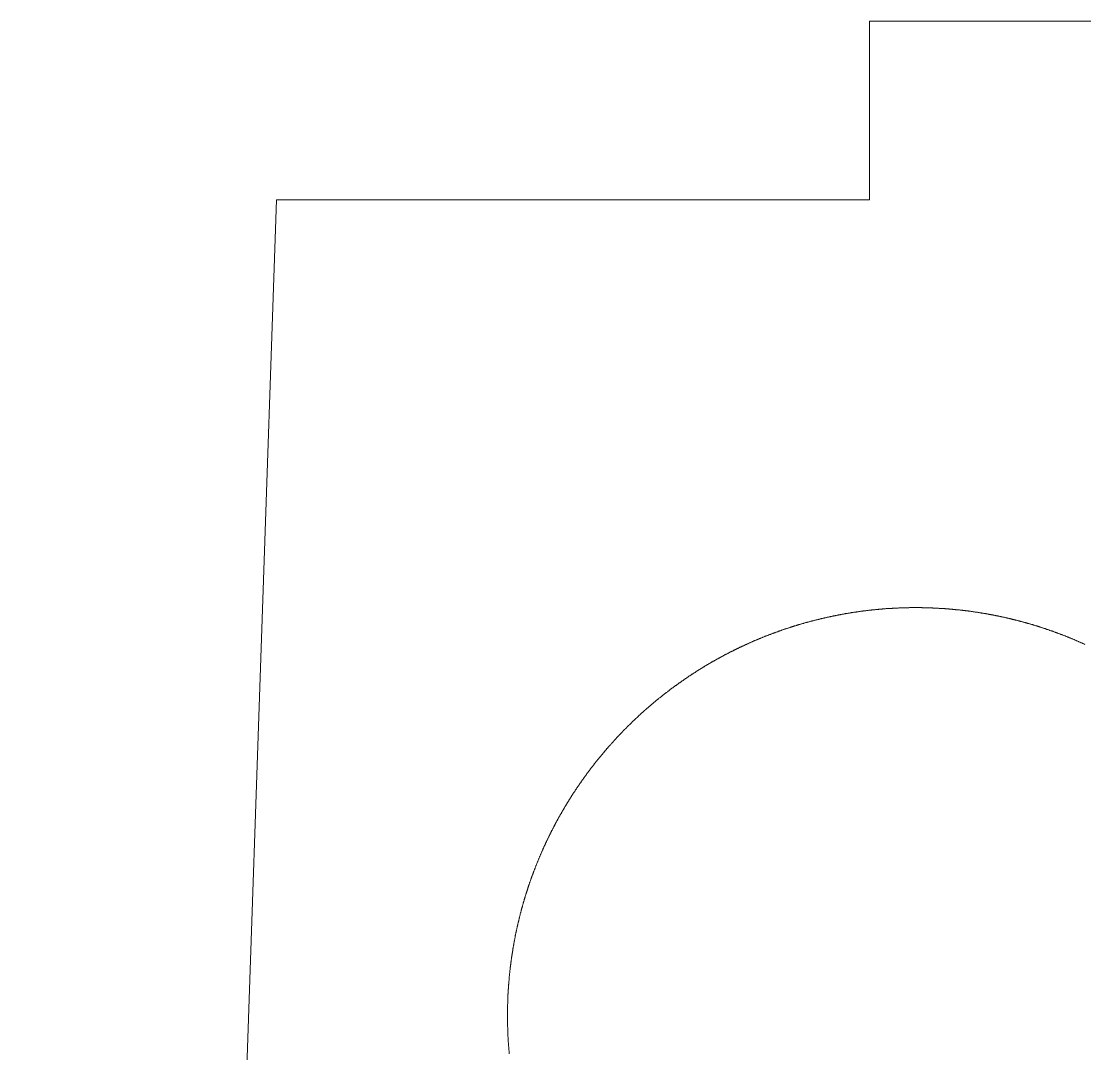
# Model space of a CAD drawing. Header units: millimetres. Extents: x -1000 to 1437, y -200 to 1019.
# Drawn here: x 694.5 to 798.7, y 702.7 to 804 of the extents above; entities that cross this region are included whole.
import ezdxf

# ---------------------------------------------------------------- set-up
doc = ezdxf.new("R2010")
doc.units = ezdxf.units.MM
doc.layers.get('0').update_dxf_attribs({"linetype": 'CONTINUOUS', "lineweight": 5, "true_color": 0xffffff})

# ---------------------------------------------------------------- blocks, each defined once
blk = doc.blocks.new('PAD004_CS')
at = {"color": 0}
for p, q in [((-750, -46.88), (-750, -116.88)), ((-750, -116.88), (-732.5, -116.88)), ((-732.5, -116.88), (-732.5, -175)), ((-732.5, -175), (0, -200))]:
    blk.add_line(p, q, dxfattribs=at)
blk.add_lwpolyline([(-648.74, -152.17), (-648.79, -152.18), (-648.84, -152.18), (-648.89, -152.19), (-648.94, -152.19), (-648.99, -152.2), (-649.04, -152.2), (-649.09, -152.21), (-649.14, -152.21), (-649.19, -152.21), (-649.24, -152.22), (-649.29, -152.22), (-649.34, -152.23), (-649.39, -152.23), (-649.44, -152.23), (-649.49, -152.24), (-649.54, -152.24), (-649.59, -152.24), (-649.64, -152.25), (-649.69, -152.25), (-649.74, -152.26), (-649.79, -152.26), (-649.84, -152.26), (-649.89, -152.27), (-649.94, -152.27), (-649.99, -152.27), (-650.04, -152.27), (-650.09, -152.28), (-650.14, -152.28), (-650.19, -152.28), (-650.24, -152.29), (-650.29, -152.29), (-650.34, -152.29), (-650.39, -152.29), (-650.44, -152.3), (-650.49, -152.3), (-650.54, -152.3), (-650.59, -152.31), (-650.64, -152.31), (-650.69, -152.31), (-650.74, -152.31), (-650.79, -152.31), (-650.84, -152.32), (-650.89, -152.32), (-650.94, -152.32), (-650.99, -152.32), (-651.04, -152.32), (-651.09, -152.33), (-651.14, -152.33), (-651.19, -152.33), (-651.24, -152.33), (-651.29, -152.33), (-651.34, -152.33), (-651.39, -152.34), (-651.44, -152.34), (-651.49, -152.34), (-651.54, -152.34), (-651.59, -152.34), (-651.64, -152.34), (-651.69, -152.34), (-651.74, -152.34), (-651.79, -152.34), (-651.84, -152.35), (-651.89, -152.35), (-651.94, -152.35), (-651.99, -152.35), (-652.04, -152.35), (-652.09, -152.35), (-652.14, -152.35), (-652.19, -152.35), (-652.24, -152.35), (-652.29, -152.35), (-652.34, -152.35), (-652.39, -152.35), (-652.44, -152.35), (-652.49, -152.35), (-652.54, -152.35), (-652.59, -152.35), (-652.64, -152.35), (-652.69, -152.35), (-652.74, -152.35), (-652.79, -152.35), (-652.84, -152.35), (-652.89, -152.35), (-652.94, -152.35), (-652.99, -152.35), (-653.04, -152.35), (-653.09, -152.35), (-653.14, -152.35), (-653.19, -152.34), (-653.24, -152.34), (-653.29, -152.34), (-653.34, -152.34), (-653.39, -152.34), (-653.44, -152.34), (-653.49, -152.34), (-653.54, -152.34), (-653.59, -152.34), (-653.64, -152.33), (-653.69, -152.33), (-653.74, -152.33), (-653.79, -152.33), (-653.84, -152.33), (-653.89, -152.33), (-653.94, -152.33), (-653.99, -152.32), (-654.04, -152.32), (-654.09, -152.32), (-654.14, -152.32), (-654.19, -152.32), (-654.24, -152.31), (-654.29, -152.31), (-654.34, -152.31), (-654.39, -152.31), (-654.44, -152.3), (-654.49, -152.3), (-654.54, -152.3), (-654.59, -152.3), (-654.64, -152.29), (-654.69, -152.29), (-654.74, -152.29), (-654.79, -152.29), (-654.83, -152.28), (-654.88, -152.28), (-654.93, -152.28), (-654.98, -152.27), (-655.03, -152.27), (-655.08, -152.27), (-655.13, -152.26), (-655.18, -152.26), (-655.23, -152.26), (-655.28, -152.25), (-655.33, -152.25), (-655.38, -152.25), (-655.43, -152.24), (-655.48, -152.24), (-655.53, -152.24), (-655.58, -152.23), (-655.63, -152.23), (-655.68, -152.22), (-655.73, -152.22), (-655.78, -152.22), (-655.83, -152.21), (-655.88, -152.21), (-655.93, -152.2), (-655.98, -152.2), (-656.03, -152.19), (-656.08, -152.19), (-656.13, -152.19), (-656.18, -152.18), (-656.23, -152.18), (-656.28, -152.17), (-656.33, -152.17), (-656.38, -152.16), (-656.43, -152.16), (-656.48, -152.15), (-656.53, -152.15), (-656.58, -152.14), (-656.63, -152.14), (-656.68, -152.13), (-656.73, -152.13), (-656.78, -152.12), (-656.83, -152.12), (-656.88, -152.11), (-656.93, -152.11), (-656.98, -152.1), (-657.03, -152.09), (-657.08, -152.09), (-657.13, -152.08), (-657.18, -152.08), (-657.23, -152.07), (-657.27, -152.06), (-657.32, -152.06), (-657.37, -152.05), (-657.42, -152.05), (-657.47, -152.04), (-657.52, -152.03), (-657.57, -152.03), (-657.62, -152.02), (-657.67, -152.02), (-657.72, -152.01), (-657.77, -152), (-657.82, -152), (-657.87, -151.99), (-657.92, -151.98), (-657.97, -151.98), (-658.02, -151.97), (-658.07, -151.96), (-658.12, -151.95), (-658.17, -151.95), (-658.22, -151.94), (-658.27, -151.93), (-658.32, -151.93), (-658.37, -151.92), (-658.41, -151.91), (-658.46, -151.9), (-658.51, -151.9), (-658.56, -151.89), (-658.61, -151.88), (-658.66, -151.87), (-658.71, -151.87), (-658.76, -151.86), (-658.81, -151.85), (-658.86, -151.84), (-658.91, -151.83), (-658.96, -151.83), (-659.01, -151.82), (-659.06, -151.81), (-659.11, -151.8), (-659.16, -151.79), (-659.2, -151.78), (-659.25, -151.78), (-659.3, -151.77), (-659.35, -151.76), (-659.4, -151.75), (-659.45, -151.74), (-659.5, -151.73), (-659.55, -151.72), (-659.6, -151.72), (-659.65, -151.71), (-659.7, -151.7), (-659.75, -151.69), (-659.8, -151.68), (-659.84, -151.67), (-659.89, -151.66), (-659.94, -151.65), (-659.99, -151.64), (-660.04, -151.63), (-660.09, -151.62), (-660.14, -151.61), (-660.19, -151.61), (-660.24, -151.6), (-660.29, -151.59), (-660.34, -151.58), (-660.38, -151.57), (-660.43, -151.56), (-660.48, -151.55), (-660.53, -151.54), (-660.58, -151.53), (-660.63, -151.52), (-660.68, -151.51), (-660.73, -151.5), (-660.78, -151.49), (-660.82, -151.47), (-660.87, -151.46), (-660.92, -151.45), (-660.97, -151.44), (-661.02, -151.43), (-661.07, -151.42), (-661.12, -151.41), (-661.17, -151.4), (-661.22, -151.39), (-661.26, -151.38), (-661.31, -151.37), (-661.36, -151.36), (-661.41, -151.35), (-661.46, -151.33), (-661.51, -151.32), (-661.56, -151.31), (-661.61, -151.3), (-661.65, -151.29), (-661.7, -151.28), (-661.75, -151.27), (-661.8, -151.25), (-661.85, -151.24), (-661.9, -151.23), (-661.95, -151.22), (-661.99, -151.21), (-662.04, -151.2), (-662.09, -151.18), (-662.14, -151.17), (-662.19, -151.16), (-662.24, -151.15), (-662.29, -151.14), (-662.33, -151.12), (-662.38, -151.11), (-662.43, -151.1), (-662.48, -151.09), (-662.53, -151.07), (-662.58, -151.06), (-662.62, -151.05), (-662.67, -151.04), (-662.72, -151.02), (-662.77, -151.01), (-662.82, -151), (-662.87, -150.98), (-662.91, -150.97), (-662.96, -150.96), (-663.01, -150.95), (-663.06, -150.93), (-663.11, -150.92), (-663.16, -150.91), (-663.2, -150.89), (-663.25, -150.88), (-663.3, -150.87), (-663.35, -150.85), (-663.4, -150.84), (-663.44, -150.82), (-663.49, -150.81), (-663.54, -150.8), (-663.59, -150.78), (-663.64, -150.77), (-663.69, -150.76), (-663.73, -150.74), (-663.78, -150.73), (-663.83, -150.71), (-663.88, -150.7), (-663.92, -150.68), (-663.97, -150.67), (-664.02, -150.66), (-664.07, -150.64), (-664.12, -150.63), (-664.16, -150.61), (-664.21, -150.6), (-664.26, -150.58), (-664.31, -150.57), (-664.36, -150.55), (-664.4, -150.54), (-664.45, -150.52), (-664.5, -150.51), (-664.55, -150.49), (-664.59, -150.48), (-664.64, -150.46), (-664.69, -150.45), (-664.74, -150.43), (-664.78, -150.42), (-664.83, -150.4), (-664.88, -150.39), (-664.93, -150.37), (-664.97, -150.36), (-665.02, -150.34), (-665.07, -150.32), (-665.12, -150.31), (-665.16, -150.29), (-665.21, -150.28), (-665.26, -150.26), (-665.31, -150.25), (-665.35, -150.23), (-665.4, -150.21), (-665.45, -150.2), (-665.5, -150.18), (-665.54, -150.16), (-665.59, -150.15), (-665.64, -150.13), (-665.69, -150.12), (-665.73, -150.1), (-665.78, -150.08), (-665.83, -150.07), (-665.87, -150.05), (-665.92, -150.03), (-665.97, -150.02), (-666.01, -150), (-666.06, -149.98), (-666.11, -149.96), (-666.16, -149.95), (-666.2, -149.93), (-666.25, -149.91), (-666.3, -149.9), (-666.34, -149.88), (-666.39, -149.86), (-666.44, -149.84), (-666.48, -149.83), (-666.53, -149.81), (-666.58, -149.79), (-666.62, -149.77), (-666.67, -149.76), (-666.72, -149.74), (-666.77, -149.72), (-666.81, -149.7), (-666.86, -149.68), (-666.91, -149.67), (-666.95, -149.65), (-667, -149.63), (-667.05, -149.61), (-667.09, -149.59), (-667.14, -149.58), (-667.18, -149.56), (-667.23, -149.54), (-667.28, -149.52), (-667.32, -149.5), (-667.37, -149.48), (-667.42, -149.47), (-667.46, -149.45), (-667.51, -149.43), (-667.56, -149.41), (-667.6, -149.39), (-667.65, -149.37), (-667.69, -149.35), (-667.74, -149.33), (-667.79, -149.31), (-667.83, -149.3), (-667.88, -149.28), (-667.93, -149.26), (-667.97, -149.24), (-668.02, -149.22), (-668.06, -149.2), (-668.11, -149.18), (-668.16, -149.16), (-668.2, -149.14), (-668.25, -149.12), (-668.29, -149.1), (-668.34, -149.08), (-668.39, -149.06), (-668.43, -149.04), (-668.48, -149.02), (-668.52, -149), (-668.57, -148.98), (-668.62, -148.96), (-668.66, -148.94), (-668.71, -148.92), (-668.75, -148.9), (-668.8, -148.88), (-668.84, -148.86), (-668.89, -148.84), (-668.93, -148.82), (-668.98, -148.8), (-669.03, -148.78), (-669.07, -148.76), (-669.12, -148.74), (-669.16, -148.72), (-669.21, -148.69), (-669.25, -148.67), (-669.3, -148.65), (-669.34, -148.63), (-669.39, -148.61), (-669.43, -148.59), (-669.48, -148.57), (-669.53, -148.55), (-669.57, -148.53), (-669.62, -148.5), (-669.66, -148.48), (-669.71, -148.46), (-669.75, -148.44), (-669.8, -148.42), (-669.84, -148.4), (-669.89, -148.37), (-669.93, -148.35), (-669.98, -148.33), (-670.02, -148.31), (-670.07, -148.29), (-670.11, -148.27), (-670.16, -148.24), (-670.2, -148.22), (-670.25, -148.2), (-670.29, -148.18), (-670.34, -148.15), (-670.38, -148.13), (-670.42, -148.11), (-670.47, -148.09), (-670.51, -148.06), (-670.56, -148.04), (-670.6, -148.02), (-670.65, -148), (-670.69, -147.97), (-670.74, -147.95), (-670.78, -147.93), (-670.83, -147.91), (-670.87, -147.88), (-670.91, -147.86), (-670.96, -147.84), (-671, -147.81), (-671.05, -147.79), (-671.09, -147.77), (-671.14, -147.74), (-671.18, -147.72), (-671.22, -147.7), (-671.27, -147.67), (-671.31, -147.65), (-671.36, -147.63), (-671.4, -147.6), (-671.45, -147.58), (-671.49, -147.56), (-671.53, -147.53), (-671.58, -147.51), (-671.62, -147.48), (-671.66, -147.46), (-671.71, -147.44), (-671.75, -147.41), (-671.8, -147.39), (-671.84, -147.36), (-671.88, -147.34), (-671.93, -147.32), (-671.97, -147.29), (-672.02, -147.27), (-672.06, -147.24), (-672.1, -147.22), (-672.15, -147.19), (-672.19, -147.17), (-672.23, -147.14), (-672.28, -147.12), (-672.32, -147.1), (-672.36, -147.07), (-672.41, -147.05), (-672.45, -147.02), (-672.49, -147), (-672.54, -146.97), (-672.58, -146.95), (-672.62, -146.92), (-672.67, -146.9), (-672.71, -146.87), (-672.75, -146.84), (-672.8, -146.82), (-672.84, -146.79), (-672.88, -146.77), (-672.92, -146.74), (-672.97, -146.72), (-673.01, -146.69), (-673.05, -146.67), (-673.1, -146.64), (-673.14, -146.61), (-673.18, -146.59), (-673.23, -146.56), (-673.27, -146.54), (-673.31, -146.51), (-673.35, -146.49), (-673.4, -146.46), (-673.44, -146.43), (-673.48, -146.41), (-673.52, -146.38), (-673.57, -146.35), (-673.61, -146.33), (-673.65, -146.3), (-673.69, -146.27), (-673.74, -146.25), (-673.78, -146.22), (-673.82, -146.2), (-673.86, -146.17), (-673.91, -146.14), (-673.95, -146.11), (-673.99, -146.09), (-674.03, -146.06), (-674.07, -146.03), (-674.12, -146.01), (-674.16, -145.98), (-674.2, -145.95), (-674.24, -145.93), (-674.28, -145.9), (-674.33, -145.87), (-674.37, -145.84), (-674.41, -145.82), (-674.45, -145.79), (-674.49, -145.76), (-674.53, -145.73), (-674.58, -145.71), (-674.62, -145.68), (-674.66, -145.65), (-674.7, -145.62), (-674.74, -145.6), (-674.78, -145.57), (-674.83, -145.54), (-674.87, -145.51), (-674.91, -145.48), (-674.95, -145.46), (-674.99, -145.43), (-675.03, -145.4), (-675.07, -145.37), (-675.12, -145.34), (-675.16, -145.32), (-675.2, -145.29), (-675.24, -145.26), (-675.28, -145.23), (-675.32, -145.2), (-675.36, -145.17), (-675.4, -145.14), (-675.44, -145.12), (-675.49, -145.09), (-675.53, -145.06), (-675.57, -145.03), (-675.61, -145), (-675.65, -144.97), (-675.69, -144.94), (-675.73, -144.91), (-675.77, -144.88), (-675.81, -144.86), (-675.85, -144.83), (-675.89, -144.8), (-675.93, -144.77), (-675.97, -144.74), (-676.01, -144.71), (-676.05, -144.68), (-676.1, -144.65), (-676.14, -144.62), (-676.18, -144.59), (-676.22, -144.56), (-676.26, -144.53), (-676.3, -144.5), (-676.34, -144.47), (-676.38, -144.44), (-676.42, -144.41), (-676.46, -144.38), (-676.5, -144.35), (-676.54, -144.32), (-676.58, -144.29), (-676.62, -144.26), (-676.66, -144.23), (-676.7, -144.2), (-676.74, -144.17), (-676.78, -144.14), (-676.82, -144.11), (-676.86, -144.08), (-676.9, -144.05), (-676.93, -144.02), (-676.97, -143.99), (-677.01, -143.96), (-677.05, -143.93), (-677.09, -143.9), (-677.13, -143.87), (-677.17, -143.84), (-677.21, -143.81), (-677.25, -143.77), (-677.29, -143.74), (-677.33, -143.71), (-677.37, -143.68), (-677.41, -143.65), (-677.45, -143.62), (-677.49, -143.59), (-677.52, -143.56), (-677.56, -143.53), (-677.6, -143.49), (-677.64, -143.46), (-677.68, -143.43), (-677.72, -143.4), (-677.76, -143.37), (-677.8, -143.34), (-677.84, -143.3), (-677.87, -143.27), (-677.91, -143.24), (-677.95, -143.21), (-677.99, -143.18), (-678.03, -143.15), (-678.07, -143.11), (-678.1, -143.08), (-678.14, -143.05), (-678.18, -143.02), (-678.22, -142.99), (-678.26, -142.95), (-678.3, -142.92), (-678.33, -142.89), (-678.37, -142.86), (-678.41, -142.82), (-678.45, -142.79), (-678.49, -142.76), (-678.53, -142.73), (-678.56, -142.69), (-678.6, -142.66), (-678.64, -142.63), (-678.68, -142.6), (-678.71, -142.56), (-678.75, -142.53), (-678.79, -142.5), (-678.83, -142.47), (-678.87, -142.43), (-678.9, -142.4), (-678.94, -142.37), (-678.98, -142.33), (-679.02, -142.3), (-679.05, -142.27), (-679.09, -142.23), (-679.13, -142.2), (-679.16, -142.17), (-679.2, -142.13), (-679.24, -142.1), (-679.28, -142.07), (-679.31, -142.03), (-679.35, -142), (-679.39, -141.97), (-679.42, -141.93), (-679.46, -141.9), (-679.5, -141.87), (-679.54, -141.83), (-679.57, -141.8), (-679.61, -141.76), (-679.65, -141.73), (-679.68, -141.7), (-679.72, -141.66), (-679.76, -141.63), (-679.79, -141.59), (-679.83, -141.56), (-679.87, -141.53), (-679.9, -141.49), (-679.94, -141.46), (-679.97, -141.42), (-680.01, -141.39), (-680.05, -141.35), (-680.08, -141.32), (-680.12, -141.28), (-680.16, -141.25), (-680.19, -141.22), (-680.23, -141.18), (-680.26, -141.15), (-680.3, -141.11), (-680.34, -141.08), (-680.37, -141.04), (-680.41, -141.01), (-680.44, -140.97), (-680.48, -140.94), (-680.51, -140.9), (-680.55, -140.87), (-680.59, -140.83), (-680.62, -140.8), (-680.66, -140.76), (-680.69, -140.73), (-680.73, -140.69), (-680.76, -140.66), (-680.8, -140.62), (-680.83, -140.59), (-680.87, -140.55), (-680.9, -140.51), (-680.94, -140.48), (-680.97, -140.44), (-681.01, -140.41), (-681.04, -140.37), (-681.08, -140.34), (-681.11, -140.3), (-681.15, -140.26), (-681.18, -140.23), (-681.22, -140.19), (-681.25, -140.16), (-681.29, -140.12), (-681.32, -140.09), (-681.36, -140.05), (-681.39, -140.01), (-681.43, -139.98), (-681.46, -139.94), (-681.5, -139.9), (-681.53, -139.87), (-681.57, -139.83), (-681.6, -139.8), (-681.63, -139.76), (-681.67, -139.72), (-681.7, -139.69), (-681.74, -139.65), (-681.77, -139.61), (-681.8, -139.58), (-681.84, -139.54), (-681.87, -139.5), (-681.91, -139.47), (-681.94, -139.43), (-681.97, -139.39), (-682.01, -139.36), (-682.04, -139.32), (-682.08, -139.28), (-682.11, -139.25), (-682.14, -139.21), (-682.18, -139.17), (-682.21, -139.13), (-682.24, -139.1), (-682.28, -139.06), (-682.31, -139.02), (-682.34, -138.99), (-682.38, -138.95), (-682.41, -138.91), (-682.44, -138.87), (-682.48, -138.84), (-682.51, -138.8), (-682.54, -138.76), (-682.58, -138.72), (-682.61, -138.69), (-682.64, -138.65), (-682.67, -138.61), (-682.71, -138.57), (-682.74, -138.53), (-682.77, -138.5), (-682.8, -138.46), (-682.84, -138.42), (-682.87, -138.38), (-682.9, -138.34), (-682.93, -138.31), (-682.97, -138.27), (-683, -138.23), (-683.03, -138.19), (-683.06, -138.15), (-683.1, -138.12), (-683.13, -138.08), (-683.16, -138.04), (-683.19, -138), (-683.22, -137.96), (-683.26, -137.92), (-683.29, -137.89), (-683.32, -137.85), (-683.35, -137.81), (-683.38, -137.77), (-683.42, -137.73), (-683.45, -137.69), (-683.48, -137.65), (-683.51, -137.62), (-683.54, -137.58), (-683.57, -137.54), (-683.61, -137.5), (-683.64, -137.46), (-683.67, -137.42), (-683.7, -137.38), (-683.73, -137.34), (-683.76, -137.3), (-683.79, -137.27), (-683.82, -137.23), (-683.86, -137.19), (-683.89, -137.15), (-683.92, -137.11), (-683.95, -137.07), (-683.98, -137.03), (-684.01, -136.99), (-684.04, -136.95), (-684.07, -136.91), (-684.1, -136.87), (-684.13, -136.83), (-684.16, -136.79), (-684.19, -136.75), (-684.22, -136.71), (-684.26, -136.67), (-684.29, -136.63), (-684.32, -136.59), (-684.35, -136.55), (-684.38, -136.51), (-684.41, -136.48), (-684.44, -136.44), (-684.47, -136.4), (-684.5, -136.36), (-684.53, -136.32), (-684.56, -136.28), (-684.59, -136.24), (-684.62, -136.19), (-684.65, -136.15), (-684.68, -136.11), (-684.71, -136.07), (-684.74, -136.03), (-684.76, -135.99), (-684.79, -135.95), (-684.82, -135.91), (-684.85, -135.87), (-684.88, -135.83), (-684.91, -135.79), (-684.94, -135.75), (-684.97, -135.71), (-685, -135.67), (-685.03, -135.63), (-685.06, -135.59), (-685.09, -135.55), (-685.12, -135.51), (-685.14, -135.47), (-685.17, -135.43), (-685.2, -135.38), (-685.23, -135.34), (-685.26, -135.3), (-685.29, -135.26), (-685.32, -135.22), (-685.35, -135.18), (-685.37, -135.14), (-685.4, -135.1), (-685.43, -135.06), (-685.46, -135.02), (-685.49, -134.97), (-685.52, -134.93), (-685.54, -134.89), (-685.57, -134.85), (-685.6, -134.81), (-685.63, -134.77), (-685.66, -134.73), (-685.68, -134.68), (-685.71, -134.64), (-685.74, -134.6), (-685.77, -134.56), (-685.8, -134.52), (-685.82, -134.48), (-685.85, -134.44), (-685.88, -134.39), (-685.91, -134.35), (-685.93, -134.31), (-685.96, -134.27), (-685.99, -134.23), (-686.02, -134.18), (-686.04, -134.14), (-686.07, -134.1), (-686.1, -134.06), (-686.12, -134.02), (-686.15, -133.97), (-686.18, -133.93), (-686.21, -133.89), (-686.23, -133.85), (-686.26, -133.81), (-686.29, -133.76), (-686.31, -133.72), (-686.34, -133.68), (-686.37, -133.64), (-686.39, -133.59), (-686.42, -133.55), (-686.45, -133.51), (-686.47, -133.47), (-686.5, -133.42), (-686.52, -133.38), (-686.55, -133.34), (-686.58, -133.3), (-686.6, -133.25), (-686.63, -133.21), (-686.66, -133.17), (-686.68, -133.13), (-686.71, -133.08), (-686.73, -133.04), (-686.76, -133), (-686.78, -132.96), (-686.81, -132.91), (-686.84, -132.87), (-686.86, -132.83), (-686.89, -132.78), (-686.91, -132.74), (-686.94, -132.7), (-686.96, -132.65), (-686.99, -132.61), (-687.01, -132.57), (-687.04, -132.53), (-687.06, -132.48), (-687.09, -132.44), (-687.12, -132.4), (-687.14, -132.35), (-687.17, -132.31), (-687.19, -132.27), (-687.21, -132.22), (-687.24, -132.18), (-687.26, -132.14), (-687.29, -132.09), (-687.31, -132.05), (-687.34, -132), (-687.36, -131.96), (-687.39, -131.92), (-687.41, -131.87), (-687.44, -131.83), (-687.46, -131.79), (-687.48, -131.74), (-687.51, -131.7), (-687.53, -131.66), (-687.56, -131.61), (-687.58, -131.57), (-687.61, -131.52), (-687.63, -131.48), (-687.65, -131.44), (-687.68, -131.39), (-687.7, -131.35), (-687.72, -131.3), (-687.75, -131.26), (-687.77, -131.22), (-687.8, -131.17), (-687.82, -131.13), (-687.84, -131.08), (-687.87, -131.04), (-687.89, -131), (-687.91, -130.95), (-687.94, -130.91), (-687.96, -130.86), (-687.98, -130.82), (-688, -130.77), (-688.03, -130.73), (-688.05, -130.68), (-688.07, -130.64), (-688.1, -130.6), (-688.12, -130.55), (-688.14, -130.51), (-688.16, -130.46), (-688.19, -130.42), (-688.21, -130.37), (-688.23, -130.33), (-688.25, -130.28), (-688.28, -130.24), (-688.3, -130.19), (-688.32, -130.15), (-688.34, -130.1), (-688.37, -130.06), (-688.39, -130.02), (-688.41, -129.97), (-688.43, -129.93), (-688.45, -129.88), (-688.48, -129.84), (-688.5, -129.79), (-688.52, -129.75), (-688.54, -129.7), (-688.56, -129.66), (-688.58, -129.61), (-688.61, -129.57), (-688.63, -129.52), (-688.65, -129.47), (-688.67, -129.43), (-688.69, -129.38), (-688.71, -129.34), (-688.73, -129.29), (-688.76, -129.25), (-688.78, -129.2), (-688.8, -129.16), (-688.82, -129.11), (-688.84, -129.07), (-688.86, -129.02), (-688.88, -128.98), (-688.9, -128.93), (-688.92, -128.89), (-688.94, -128.84), (-688.96, -128.79), (-688.98, -128.75), (-689, -128.7), (-689.03, -128.66), (-689.05, -128.61), (-689.07, -128.57), (-689.09, -128.52), (-689.11, -128.47), (-689.13, -128.43), (-689.15, -128.38), (-689.17, -128.34), (-689.19, -128.29), (-689.21, -128.25), (-689.23, -128.2), (-689.25, -128.15), (-689.27, -128.11), (-689.29, -128.06), (-689.31, -128.02), (-689.32, -127.97), (-689.34, -127.92), (-689.36, -127.88), (-689.38, -127.83), (-689.4, -127.79), (-689.42, -127.74), (-689.44, -127.69), (-689.46, -127.65), (-689.48, -127.6), (-689.5, -127.55), (-689.52, -127.51), (-689.54, -127.46), (-689.55, -127.42), (-689.57, -127.37), (-689.59, -127.32), (-689.61, -127.28), (-689.63, -127.23), (-689.65, -127.18), (-689.67, -127.14), (-689.69, -127.09), (-689.7, -127.04), (-689.72, -127), (-689.74, -126.95), (-689.76, -126.9), (-689.78, -126.86), (-689.79, -126.81), (-689.81, -126.76), (-689.83, -126.72), (-689.85, -126.67), (-689.87, -126.62), (-689.88, -126.58), (-689.9, -126.53), (-689.92, -126.48), (-689.94, -126.44), (-689.96, -126.39), (-689.97, -126.34), (-689.99, -126.3), (-690.01, -126.25), (-690.02, -126.2), (-690.04, -126.16), (-690.06, -126.11), (-690.08, -126.06), (-690.09, -126.02), (-690.11, -125.97), (-690.13, -125.92), (-690.14, -125.87), (-690.16, -125.83), (-690.18, -125.78), (-690.19, -125.73), (-690.21, -125.69), (-690.23, -125.64), (-690.24, -125.59), (-690.26, -125.54), (-690.28, -125.5), (-690.29, -125.45), (-690.31, -125.4), (-690.33, -125.36), (-690.34, -125.31), (-690.36, -125.26), (-690.38, -125.21), (-690.39, -125.17), (-690.41, -125.12), (-690.42, -125.07), (-690.44, -125.02), (-690.46, -124.98), (-690.47, -124.93), (-690.49, -124.88), (-690.5, -124.83), (-690.52, -124.79), (-690.53, -124.74), (-690.55, -124.69), (-690.56, -124.64), (-690.58, -124.6), (-690.59, -124.55), (-690.61, -124.5), (-690.63, -124.45), (-690.64, -124.41), (-690.66, -124.36), (-690.67, -124.31), (-690.69, -124.26), (-690.7, -124.22), (-690.71, -124.17), (-690.73, -124.12), (-690.74, -124.07), (-690.76, -124.02), (-690.77, -123.98), (-690.79, -123.93), (-690.8, -123.88), (-690.82, -123.83), (-690.83, -123.78), (-690.85, -123.74), (-690.86, -123.69), (-690.87, -123.64), (-690.89, -123.59), (-690.9, -123.54), (-690.92, -123.5), (-690.93, -123.45), (-690.94, -123.4), (-690.96, -123.35), (-690.97, -123.3), (-690.98, -123.26), (-691, -123.21), (-691.01, -123.16), (-691.03, -123.11), (-691.04, -123.06), (-691.05, -123.02), (-691.07, -122.97), (-691.08, -122.92), (-691.09, -122.87), (-691.1, -122.82), (-691.12, -122.77), (-691.13, -122.73), (-691.14, -122.68), (-691.16, -122.63), (-691.17, -122.58), (-691.18, -122.53), (-691.2, -122.48), (-691.21, -122.44), (-691.22, -122.39), (-691.23, -122.34), (-691.25, -122.29), (-691.26, -122.24), (-691.27, -122.19), (-691.28, -122.15), (-691.29, -122.1), (-691.31, -122.05), (-691.32, -122), (-691.33, -121.95), (-691.34, -121.9), (-691.35, -121.85), (-691.37, -121.81), (-691.38, -121.76), (-691.39, -121.71), (-691.4, -121.66), (-691.41, -121.61), (-691.42, -121.56), (-691.44, -121.51), (-691.45, -121.47), (-691.46, -121.42), (-691.47, -121.37), (-691.48, -121.32), (-691.49, -121.27), (-691.5, -121.22), (-691.51, -121.17), (-691.53, -121.12), (-691.54, -121.08), (-691.55, -121.03), (-691.56, -120.98), (-691.57, -120.93), (-691.58, -120.88), (-691.59, -120.83), (-691.6, -120.78), (-691.61, -120.73), (-691.62, -120.68), (-691.63, -120.64), (-691.64, -120.59), (-691.65, -120.54), (-691.66, -120.49), (-691.67, -120.44), (-691.68, -120.39), (-691.69, -120.34), (-691.7, -120.29), (-691.71, -120.24), (-691.72, -120.2), (-691.73, -120.15), (-691.74, -120.1), (-691.75, -120.05), (-691.76, -120), (-691.77, -119.95), (-691.78, -119.9), (-691.79, -119.85), (-691.8, -119.8), (-691.81, -119.75), (-691.82, -119.7), (-691.83, -119.66), (-691.84, -119.61), (-691.85, -119.56), (-691.85, -119.51), (-691.86, -119.46), (-691.87, -119.41), (-691.88, -119.36), (-691.89, -119.31), (-691.9, -119.26), (-691.91, -119.21), (-691.92, -119.16), (-691.92, -119.11), (-691.93, -119.06), (-691.94, -119.02), (-691.95, -118.97), (-691.96, -118.92), (-691.97, -118.87), (-691.97, -118.82), (-691.98, -118.77), (-691.99, -118.72), (-692, -118.67), (-692.01, -118.62), (-692.01, -118.57), (-692.02, -118.52), (-692.03, -118.47), (-692.04, -118.42), (-692.04, -118.37), (-692.05, -118.32), (-692.06, -118.27), (-692.07, -118.23), (-692.07, -118.18), (-692.08, -118.13), (-692.09, -118.08), (-692.1, -118.03), (-692.1, -117.98), (-692.11, -117.93), (-692.12, -117.88), (-692.12, -117.83), (-692.13, -117.78), (-692.14, -117.73), (-692.14, -117.68), (-692.15, -117.63), (-692.16, -117.58), (-692.16, -117.53), (-692.17, -117.48), (-692.18, -117.43), (-692.18, -117.38), (-692.19, -117.33), (-692.19, -117.28), (-692.2, -117.23), (-692.21, -117.18), (-692.21, -117.13), (-692.22, -117.09), (-692.22, -117.04), (-692.23, -116.99), (-692.24, -116.94), (-692.24, -116.89), (-692.25, -116.84), (-692.25, -116.79), (-692.26, -116.74), (-692.26, -116.69), (-692.27, -116.64), (-692.27, -116.59), (-692.28, -116.54), (-692.29, -116.49), (-692.29, -116.44), (-692.3, -116.39), (-692.3, -116.34), (-692.31, -116.29), (-692.31, -116.24), (-692.32, -116.19), (-692.32, -116.14), (-692.32, -116.09), (-692.33, -116.04), (-692.33, -115.99), (-692.34, -115.94), (-692.34, -115.89), (-692.35, -115.84), (-692.35, -115.79), (-692.36, -115.74), (-692.36, -115.69), (-692.36, -115.64), (-692.37, -115.59), (-692.37, -115.54), (-692.38, -115.49), (-692.38, -115.44), (-692.38, -115.39), (-692.39, -115.34), (-692.39, -115.29), (-692.4, -115.24), (-692.4, -115.19), (-692.4, -115.14), (-692.41, -115.09), (-692.41, -115.04), (-692.41, -114.99), (-692.42, -114.94), (-692.42, -114.89), (-692.42, -114.84), (-692.43, -114.79), (-692.43, -114.74), (-692.43, -114.7), (-692.43, -114.65), (-692.44, -114.6), (-692.44, -114.55), (-692.44, -114.5), (-692.45, -114.45), (-692.45, -114.4), (-692.45, -114.35), (-692.45, -114.3), (-692.46, -114.25), (-692.46, -114.2), (-692.46, -114.15), (-692.46, -114.1), (-692.46, -114.05), (-692.47, -114), (-692.47, -113.95), (-692.47, -113.9), (-692.47, -113.85), (-692.47, -113.8), (-692.48, -113.75), (-692.48, -113.7), (-692.48, -113.65), (-692.48, -113.6), (-692.48, -113.55), (-692.48, -113.5), (-692.48, -113.45), (-692.49, -113.4), (-692.49, -113.35), (-692.49, -113.3), (-692.49, -113.25), (-692.49, -113.2), (-692.49, -113.15), (-692.49, -113.1), (-692.49, -113.05), (-692.49, -113), (-692.5, -112.95), (-692.5, -112.9), (-692.5, -112.85), (-692.5, -112.8), (-692.5, -112.75), (-692.5, -112.7), (-692.5, -112.65), (-692.5, -112.6), (-692.5, -112.55), (-692.5, -112.5), (-692.5, -112.45), (-692.5, -112.4), (-692.5, -112.35), (-692.5, -112.3), (-692.5, -112.25), (-692.5, -112.2), (-692.5, -112.15), (-692.5, -112.1), (-692.5, -112.05), (-692.5, -112), (-692.5, -111.95), (-692.5, -111.9), (-692.5, -111.85), (-692.5, -111.8), (-692.5, -111.75), (-692.49, -111.7), (-692.49, -111.65), (-692.49, -111.6), (-692.49, -111.55), (-692.49, -111.5), (-692.49, -111.45), (-692.49, -111.4), (-692.49, -111.35), (-692.49, -111.3), (-692.48, -111.25), (-692.48, -111.2), (-692.48, -111.15), (-692.48, -111.1), (-692.48, -111.05), (-692.48, -111), (-692.48, -110.95), (-692.47, -110.9), (-692.47, -110.85), (-692.47, -110.8), (-692.47, -110.75), (-692.47, -110.7), (-692.46, -110.65), (-692.46, -110.6), (-692.46, -110.55), (-692.46, -110.5), (-692.45, -110.45), (-692.45, -110.4), (-692.45, -110.35), (-692.45, -110.3), (-692.44, -110.25), (-692.44, -110.2), (-692.44, -110.15), (-692.44, -110.1), (-692.43, -110.05), (-692.43, -110), (-692.43, -109.95), (-692.42, -109.9), (-692.42, -109.85), (-692.42, -109.8), (-692.42, -109.75), (-692.41, -109.7), (-692.41, -109.65), (-692.41, -109.6), (-692.4, -109.55), (-692.4, -109.5), (-692.39, -109.45), (-692.39, -109.4), (-692.39, -109.35), (-692.38, -109.3), (-692.38, -109.25), (-692.38, -109.2), (-692.37, -109.15), (-692.37, -109.1), (-692.36, -109.05), (-692.36, -109), (-692.36, -108.95), (-692.35, -108.9), (-692.35, -108.85), (-692.34, -108.8), (-692.34, -108.75), (-692.33, -108.7), (-692.33, -108.65), (-692.32, -108.6), (-692.32, -108.55), (-692.31, -108.5), (-692.31, -108.45), (-692.3, -108.4), (-692.3, -108.35), (-692.29, -108.3), (-692.29, -108.25), (-692.28, -108.2), (-692.28, -108.15), (-692.27, -108.1), (-692.27, -108.05), (-692.26, -108), (-692.26, -107.96), (-692.25, -107.91), (-692.25, -107.86), (-692.24, -107.81), (-692.24, -107.76), (-692.23, -107.71), (-692.22, -107.66), (-692.22, -107.61), (-692.21, -107.56), (-692.21, -107.51), (-692.2, -107.46), (-692.19, -107.41), (-692.19, -107.36), (-692.18, -107.31), (-692.17, -107.26), (-692.17, -107.21), (-692.16, -107.16), (-692.16, -107.11), (-692.15, -107.06), (-692.14, -107.01), (-692.14, -106.96), (-692.13, -106.91), (-692.12, -106.86), (-692.11, -106.81), (-692.11, -106.76), (-692.1, -106.72), (-692.09, -106.67), (-692.09, -106.62), (-692.08, -106.57), (-692.07, -106.52), (-692.07, -106.47), (-692.06, -106.42), (-692.05, -106.37), (-692.04, -106.32), (-692.04, -106.27), (-692.03, -106.22), (-692.02, -106.17), (-692.01, -106.12), (-692, -106.07), (-692, -106.02), (-691.99, -105.97), (-691.98, -105.92), (-691.97, -105.88), (-691.96, -105.83), (-691.96, -105.78), (-691.95, -105.73), (-691.94, -105.68), (-691.93, -105.63), (-691.92, -105.58), (-691.91, -105.53), (-691.91, -105.48), (-691.9, -105.43), (-691.89, -105.38), (-691.88, -105.33), (-691.87, -105.28), (-691.86, -105.23), (-691.85, -105.19), (-691.84, -105.14), (-691.83, -105.09), (-691.83, -105.04), (-691.82, -104.99), (-691.81, -104.94), (-691.8, -104.89), (-691.79, -104.84), (-691.78, -104.79), (-691.77, -104.74), (-691.76, -104.69), (-691.75, -104.64), (-691.74, -104.6), (-691.73, -104.55), (-691.72, -104.5), (-691.71, -104.45), (-691.7, -104.4), (-691.69, -104.35), (-691.68, -104.3), (-691.67, -104.25), (-691.66, -104.2), (-691.65, -104.15), (-691.64, -104.11), (-691.63, -104.06), (-691.62, -104.01), (-691.61, -103.96), (-691.6, -103.91), (-691.59, -103.86), (-691.58, -103.81), (-691.57, -103.76), (-691.56, -103.71), (-691.55, -103.67), (-691.53, -103.62), (-691.52, -103.57), (-691.51, -103.52), (-691.5, -103.47), (-691.49, -103.42), (-691.48, -103.37), (-691.47, -103.32), (-691.46, -103.28), (-691.45, -103.23), (-691.43, -103.18), (-691.42, -103.13), (-691.41, -103.08), (-691.4, -103.03), (-691.39, -102.98), (-691.38, -102.94), (-691.36, -102.89), (-691.35, -102.84), (-691.34, -102.79), (-691.33, -102.74), (-691.32, -102.69), (-691.3, -102.64), (-691.29, -102.6), (-691.28, -102.55), (-691.27, -102.5), (-691.26, -102.45), (-691.24, -102.4), (-691.23, -102.35), (-691.22, -102.31), (-691.21, -102.26), (-691.19, -102.21), (-691.18, -102.16), (-691.17, -102.11), (-691.15, -102.06), (-691.14, -102.02), (-691.13, -101.97), (-691.12, -101.92), (-691.1, -101.87), (-691.09, -101.82), (-691.08, -101.77), (-691.06, -101.73), (-691.05, -101.68), (-691.04, -101.63), (-691.02, -101.58), (-691.01, -101.53), (-691, -101.48), (-690.98, -101.44), (-690.97, -101.39), (-690.95, -101.34), (-690.94, -101.29), (-690.93, -101.24), (-690.91, -101.2), (-690.9, -101.15), (-690.89, -101.1), (-690.87, -101.05), (-690.86, -101), (-690.84, -100.96), (-690.83, -100.91), (-690.81, -100.86), (-690.8, -100.81), (-690.79, -100.76), (-690.77, -100.72), (-690.76, -100.67), (-690.74, -100.62), (-690.73, -100.57), (-690.71, -100.53), (-690.7, -100.48), (-690.68, -100.43), (-690.67, -100.38), (-690.65, -100.33), (-690.64, -100.29), (-690.62, -100.24), (-690.61, -100.19), (-690.59, -100.14), (-690.58, -100.1), (-690.56, -100.05), (-690.55, -100), (-690.53, -99.95), (-690.51, -99.91), (-690.5, -99.86), (-690.48, -99.81), (-690.47, -99.76), (-690.45, -99.72), (-690.44, -99.67), (-690.42, -99.62), (-690.4, -99.57), (-690.39, -99.53), (-690.37, -99.48), (-690.36, -99.43), (-690.34, -99.38), (-690.32, -99.34), (-690.31, -99.29), (-690.29, -99.24), (-690.27, -99.2), (-690.26, -99.15), (-690.24, -99.1), (-690.23, -99.05), (-690.21, -99.01), (-690.19, -98.96), (-690.18, -98.91), (-690.16, -98.87), (-690.14, -98.82), (-690.12, -98.77), (-690.11, -98.72), (-690.09, -98.68), (-690.07, -98.63), (-690.06, -98.58), (-690.04, -98.54), (-690.02, -98.49), (-690, -98.44), (-689.99, -98.4), (-689.97, -98.35), (-689.95, -98.3), (-689.93, -98.26), (-689.92, -98.21), (-689.9, -98.16), (-689.88, -98.12), (-689.86, -98.07), (-689.85, -98.02), (-689.83, -97.98), (-689.81, -97.93), (-689.79, -97.88), (-689.77, -97.84), (-689.76, -97.79), (-689.74, -97.74), (-689.72, -97.7), (-689.7, -97.65), (-689.68, -97.6), (-689.66, -97.56), (-689.64, -97.51), (-689.63, -97.46), (-689.61, -97.42), (-689.59, -97.37), (-689.57, -97.32), (-689.55, -97.28), (-689.53, -97.23), (-689.51, -97.19), (-689.49, -97.14), (-689.48, -97.09), (-689.46, -97.05), (-689.44, -97), (-689.42, -96.95), (-689.4, -96.91), (-689.38, -96.86), (-689.36, -96.82), (-689.34, -96.77), (-689.32, -96.72), (-689.3, -96.68), (-689.28, -96.63), (-689.26, -96.59), (-689.24, -96.54), (-689.22, -96.49), (-689.2, -96.45), (-689.18, -96.4), (-689.16, -96.36), (-689.14, -96.31), (-689.12, -96.26), (-689.1, -96.22), (-689.08, -96.17), (-689.06, -96.13), (-689.04, -96.08), (-689.02, -96.04), (-689, -95.99), (-688.98, -95.95), (-688.96, -95.9), (-688.94, -95.85), (-688.92, -95.81), (-688.9, -95.76)])
blk = doc.blocks.new('block 1')
at = {"color": 0, "rotation": 270}
blk.add_blockref('PAD004_CS', (72.84, -268.17), dxfattribs=at)

msp = doc.modelspace()

# ---------------------------------------------------------------- block references
msp.add_blockref('block 1', (821.64, 322.16))

doc.saveas('drawing.dxf')
